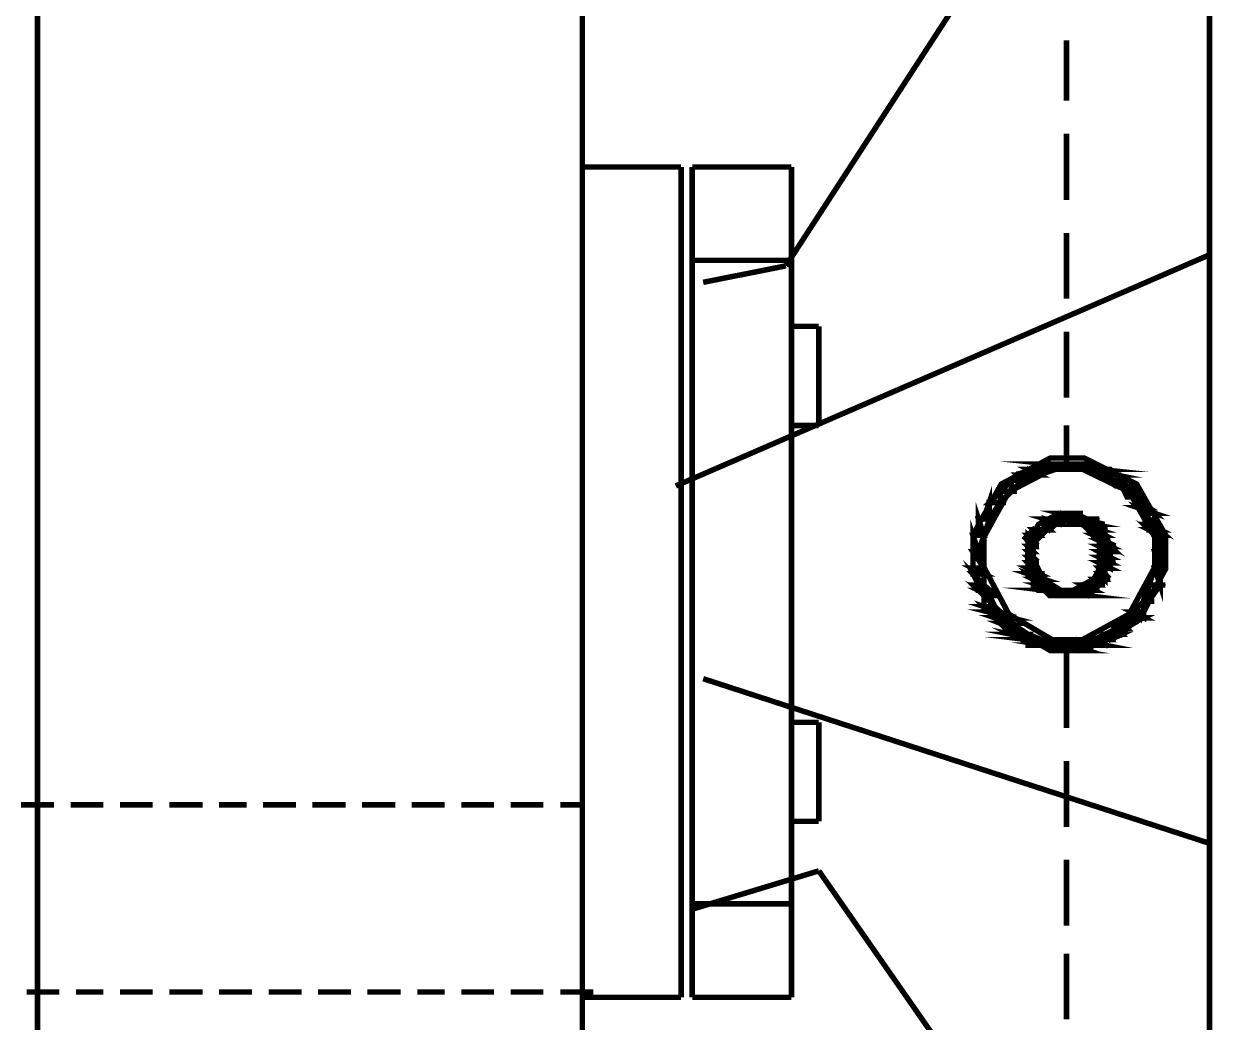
# Model space of a CAD drawing. Extents: x 0 to 210, y 0 to 297.
# Drawn here: x 71.48 to 80.64, y 240.53 to 248.22 of the extents above; entities that cross this region are included whole.
import ezdxf

# ---------------------------------------------------------------- set-up
doc = ezdxf.new("R2010")
doc.units = 0
doc.header["$MEASUREMENT"] = 0
doc.layers.add('C00-00-00-BLACK', color=7, linetype='Continuous')
doc.layers.add('CFF-00-00', color=1, linetype='Continuous')

msp = doc.modelspace()

# ---------------------------------------------------------------- linework, layer by layer
at = {"layer": 'C00-00-00-BLACK', "const_width": 0.0423}
for points in [[(71.5906, 264.626), (71.5906, 197.017)], [(75.7894, 260.387), (75.7894, 201.213)], [(80.6235, 234.614), (80.6235, 252.714)], [(79.5211, 247.629), (79.5211, 248.095)], [(79.5211, 246.864), (79.5211, 247.374)], [(75.7894, 247.118), (75.7894, 240.719)], [(76.5514, 247.118), (75.7894, 247.118)], [(76.5514, 240.719), (76.5514, 247.118)], [(76.6367, 247.118), (76.6367, 240.719)], [(77.4016, 247.118), (76.6367, 247.118)], [(77.4016, 240.719), (77.4016, 247.118)], [(79.5211, 246.102), (79.5211, 246.61)], [(76.6367, 246.399), (77.4016, 246.399)], [(77.3589, 246.356), (76.7211, 246.229)], [(77.4016, 245.89), (77.4016, 245.126)], [(77.6125, 245.89), (77.4016, 245.89)], [(77.6125, 245.126), (77.6125, 245.89)], [(79.5211, 245.34), (79.5211, 245.848)], [(77.4016, 245.126), (77.6125, 245.126)], [(79.5211, 244.829), (79.5211, 245.126)], [(79.5211, 242.795), (79.5211, 243.391)], [(77.4016, 242.838), (77.4016, 242.076)], [(77.6125, 242.838), (77.4016, 242.838)], [(77.6125, 242.076), (77.6125, 242.838)], [(79.5211, 242.033), (79.5211, 242.54)], [(71.4636, 242.203), (71.7187, 242.203)], [(71.8453, 242.203), (72.099, 242.203)], [(72.2256, 242.203), (72.4793, 242.203)], [(72.6073, 242.203), (72.8638, 242.203)], [(72.9904, 242.203), (73.2028, 242.203)], [(73.3294, 242.203), (73.5831, 242.203)], [(73.7097, 242.203), (73.9648, 242.203)], [(74.0914, 242.203), (74.3479, 242.203)], [(74.4746, 242.203), (74.7282, 242.203)], [(74.8563, 242.203), (75.1099, 242.203)], [(75.2369, 242.203), (75.4902, 242.203)], [(75.6211, 242.203), (75.7894, 242.203)], [(77.4016, 242.076), (77.6125, 242.076)], [(79.5211, 241.271), (79.5211, 241.779)], [(76.6367, 241.398), (77.6125, 241.694)], [(76.6367, 241.44), (77.4016, 241.44)], [(79.5211, 240.549), (79.5211, 241.056)], [(71.5063, 240.76), (71.7599, 240.76)], [(71.8866, 240.76), (72.099, 240.76)], [(72.2256, 240.76), (72.4793, 240.76)], [(72.6073, 240.76), (72.8638, 240.76)], [(72.9904, 240.76), (73.2441, 240.76)], [(73.3721, 240.76), (73.6258, 240.76)], [(73.7528, 240.76), (74.0061, 240.76)], [(74.1331, 240.76), (74.3906, 240.76)], [(74.5172, 240.76), (74.7282, 240.76)], [(74.8563, 240.76), (75.1099, 240.76)], [(75.2369, 240.76), (75.4902, 240.76)], [(75.6211, 240.76), (75.8747, 240.76)], [(75.7894, 240.719), (76.5514, 240.719)], [(76.6367, 240.719), (77.4016, 240.719)]]:
    msp.add_lwpolyline(points, dxfattribs=at)
for points in [[(80.2845, 244.153), (80.2845, 244.283), (80.0626, 244.674), (79.6576, 244.875), (79.5239, 244.875), (79.3972, 244.875), (79.018, 244.674), (78.8003, 244.283), (78.8003, 244.153), (78.8003, 244.019), (79.018, 243.614), (79.3972, 243.391), (79.5239, 243.391), (79.6576, 243.391), (80.0626, 243.614), (80.2845, 244.019), (80.2845, 244.153)], [(79.6893, 244.829), (79.393, 244.829), (79.7747, 244.788), (79.6893, 244.829)], [(79.393, 244.829), (79.7747, 244.788), (79.2635, 244.788), (79.393, 244.829)], [(79.4357, 244.829), (79.6893, 244.829), (79.393, 244.829), (79.4357, 244.829)], [(79.5211, 244.829), (79.6477, 244.829), (79.4357, 244.829), (79.5211, 244.829)], [(79.6477, 244.829), (79.4357, 244.829), (79.6893, 244.829), (79.6477, 244.829)], [(79.6893, 244.788), (79.9013, 244.745), (79.7747, 244.745), (79.6893, 244.788)], [(80.2005, 244.153), (80.2005, 244.268), (80.0047, 244.615), (79.6438, 244.789), (79.5239, 244.789), (79.412, 244.789), (79.0773, 244.615), (78.8857, 244.268), (78.8857, 244.153), (78.8857, 244.033), (79.0773, 243.672), (79.412, 243.475), (79.5239, 243.475), (79.6438, 243.475), (80.0047, 243.672), (80.2005, 244.033), (80.2005, 244.153)], [(79.0967, 244.703), (79.0967, 244.618), (79.0127, 244.618), (79.0967, 244.703)], [(79.1393, 244.745), (79.182, 244.703), (79.0967, 244.703), (79.1393, 244.745)], [(79.266, 244.745), (79.1393, 244.745), (79.182, 244.703), (79.266, 244.745)], [(79.2247, 244.788), (79.309, 244.745), (79.182, 244.745), (79.2247, 244.788)], [(79.4357, 244.788), (79.2247, 244.788), (79.309, 244.745), (79.4357, 244.788)], [(79.2219, 244.745), (79.266, 244.745), (79.1792, 244.745), (79.2219, 244.745)], [(79.2635, 244.788), (79.8174, 244.788), (79.2219, 244.788), (79.2635, 244.788)], [(79.8174, 244.788), (79.2219, 244.788), (79.8174, 244.788)], [(79.2219, 244.788), (79.8174, 244.788), (79.8587, 244.788), (79.2219, 244.788)], [(79.4357, 244.788), (79.4784, 244.788), (79.2219, 244.788), (79.4357, 244.788)], [(79.4357, 244.788), (79.2219, 244.788), (79.5623, 244.788), (79.4357, 244.788)], [(79.309, 244.745), (79.2219, 244.745), (79.266, 244.745), (79.309, 244.745)], [(79.7747, 244.788), (79.2635, 244.788), (79.8174, 244.788), (79.7747, 244.788)], [(79.8587, 244.788), (79.6893, 244.788), (79.9013, 244.745), (79.8587, 244.788)], [(79.8174, 244.788), (79.5623, 244.788), (79.8587, 244.788), (79.8174, 244.788)], [(79.5623, 244.788), (79.8587, 244.788), (79.6893, 244.788), (79.5623, 244.788)], [(79.7747, 244.745), (79.9881, 244.66), (79.9013, 244.66), (79.7747, 244.745)], [(79.9013, 244.745), (79.7747, 244.745), (79.9881, 244.66), (79.9013, 244.745)], [(79.9013, 244.745), (79.7747, 244.745), (79.9013, 244.745)], [(79.7747, 244.745), (79.9013, 244.745), (79.944, 244.745), (79.7747, 244.745)], [(78.9259, 244.533), (78.9259, 244.406), (78.8829, 244.406), (78.9259, 244.533)], [(79.0127, 244.618), (79.0127, 244.533), (78.9284, 244.533), (79.0127, 244.618)], [(79.182, 244.703), (79.0967, 244.703), (79.0967, 244.618), (79.182, 244.703)], [(80.0308, 244.66), (79.9469, 244.66), (80.0735, 244.576), (80.0308, 244.66)], [(79.9881, 244.66), (79.9042, 244.66), (80.0308, 244.66), (79.9881, 244.66)], [(79.9042, 244.66), (80.0308, 244.66), (79.9469, 244.66), (79.9042, 244.66)], [(79.9469, 244.66), (80.0735, 244.576), (79.9881, 244.576), (79.9469, 244.66)], [(79.0967, 244.618), (79.0127, 244.618), (79.0967, 244.618)], [(79.0127, 244.618), (79.0967, 244.618), (79.1393, 244.618), (79.0127, 244.618)], [(79.0967, 244.618), (79.0127, 244.618), (79.0127, 244.533), (79.0967, 244.618)], [(80.1165, 244.576), (80.0308, 244.576), (80.1578, 244.492), (80.1165, 244.576)], [(80.0735, 244.576), (79.9881, 244.576), (80.1165, 244.576), (80.0735, 244.576)], [(79.9881, 244.576), (80.1165, 244.576), (80.0308, 244.576), (79.9881, 244.576)], [(80.0308, 244.576), (80.1578, 244.492), (80.0735, 244.492), (80.0308, 244.576)], [(78.843, 244.406), (78.8857, 244.279), (78.843, 244.279), (78.843, 244.406)], [(79.0127, 244.533), (78.9259, 244.533), (78.9259, 244.406), (79.0127, 244.533)], [(79.0127, 244.533), (78.9284, 244.533), (79.0127, 244.533)], [(78.9284, 244.533), (79.0127, 244.533), (79.0554, 244.533), (78.9284, 244.533)], [(80.1578, 244.492), (80.0735, 244.492), (80.2005, 244.449), (80.1578, 244.492)], [(80.0735, 244.492), (80.2005, 244.449), (80.1165, 244.449), (80.0735, 244.492)], [(80.1165, 244.449), (80.2005, 244.364), (80.1578, 244.364), (80.1165, 244.449)], [(78.8003, 244.279), (78.843, 244.153), (78.8003, 244.153), (78.8003, 244.279)], [(78.9284, 244.406), (78.843, 244.406), (78.8857, 244.279), (78.9284, 244.406)], [(78.9259, 244.406), (78.8829, 244.406), (78.9259, 244.406)], [(78.8829, 244.406), (78.9259, 244.406), (78.9672, 244.406), (78.8829, 244.406)], [(79.8587, 244.153), (79.8587, 244.206), (79.7676, 244.365), (79.5817, 244.449), (79.5211, 244.449), (79.4674, 244.449), (79.3062, 244.365), (79.2219, 244.206), (79.2219, 244.153), (79.2219, 244.095), (79.3062, 243.92), (79.4674, 243.814), (79.5211, 243.814), (79.5817, 243.814), (79.7676, 243.92), (79.8587, 244.095), (79.8587, 244.153)], [(79.5211, 244.406), (79.3517, 244.406), (79.4784, 244.364), (79.5211, 244.406)], [(79.8174, 244.153), (79.8174, 244.216), (79.5941, 244.406), (79.5211, 244.406), (79.4561, 244.406), (79.2635, 244.216), (79.2635, 244.153), (79.2635, 244.1), (79.3433, 243.942), (79.4755, 243.856), (79.5211, 243.856), (79.5736, 243.856), (79.732, 243.942), (79.8174, 244.1), (79.8174, 244.153)], [(79.4357, 244.364), (79.3489, 244.364), (79.3916, 244.322), (79.4357, 244.364)], [(79.732, 244.406), (79.5211, 244.406), (79.732, 244.364), (79.732, 244.406)], [(79.605, 244.449), (79.4784, 244.449), (79.6477, 244.406), (79.605, 244.449)], [(79.3489, 244.364), (79.3916, 244.322), (79.3489, 244.322), (79.3489, 244.364)], [(79.3916, 244.364), (79.4357, 244.364), (79.3489, 244.364), (79.3916, 244.364)], [(79.4357, 244.364), (79.3489, 244.364), (79.4357, 244.364)], [(79.3489, 244.364), (79.4357, 244.364), (79.4784, 244.364), (79.3489, 244.364)], [(79.3517, 244.406), (79.4784, 244.364), (79.3517, 244.364), (79.3517, 244.406)], [(79.393, 244.406), (79.6893, 244.406), (79.3517, 244.406), (79.393, 244.406)], [(79.732, 244.406), (79.3517, 244.406), (79.732, 244.406)], [(79.3517, 244.406), (79.732, 244.406), (79.7747, 244.406), (79.3517, 244.406)], [(79.732, 244.406), (79.7747, 244.406), (79.3517, 244.406), (79.732, 244.406)], [(79.732, 244.406), (79.3517, 244.406), (79.6893, 244.406), (79.732, 244.406)], [(79.4784, 244.364), (79.3916, 244.364), (79.4357, 244.364), (79.4784, 244.364)], [(79.6477, 244.406), (79.4357, 244.406), (79.393, 244.406), (79.6477, 244.406)], [(79.6477, 244.406), (79.393, 244.406), (79.6893, 244.406), (79.6477, 244.406)], [(79.4784, 244.449), (79.6477, 244.406), (79.4357, 244.406), (79.4784, 244.449)], [(79.4357, 244.406), (79.6477, 244.406), (79.6893, 244.406), (79.4357, 244.406)], [(79.5211, 244.449), (79.5623, 244.449), (79.4784, 244.449), (79.5211, 244.449)], [(79.605, 244.449), (79.6477, 244.449), (79.4784, 244.449), (79.605, 244.449)], [(79.605, 244.449), (79.4784, 244.449), (79.5623, 244.449), (79.605, 244.449)], [(79.5211, 244.406), (79.732, 244.364), (79.5623, 244.364), (79.5211, 244.406)], [(79.7747, 244.364), (79.6477, 244.364), (79.7747, 244.322), (79.7747, 244.364)], [(79.732, 244.364), (79.5623, 244.364), (79.732, 244.364)], [(79.5623, 244.364), (79.732, 244.364), (79.605, 244.364), (79.5623, 244.364)], [(79.6477, 244.364), (79.7747, 244.322), (79.6893, 244.322), (79.6477, 244.364)], [(79.732, 244.364), (79.605, 244.364), (79.7747, 244.364), (79.732, 244.364)], [(79.605, 244.364), (79.7747, 244.364), (79.6477, 244.364), (79.605, 244.364)], [(79.7747, 244.364), (79.6477, 244.364), (79.7747, 244.364)], [(79.6477, 244.364), (79.7747, 244.364), (79.8174, 244.364), (79.6477, 244.364)], [(80.1578, 244.322), (80.2432, 244.279), (80.2005, 244.279), (80.1578, 244.322)], [(80.2005, 244.449), (80.1165, 244.449), (80.2005, 244.364), (80.2005, 244.449)], [(80.2005, 244.364), (80.1578, 244.364), (80.2432, 244.322), (80.2005, 244.364)], [(80.1578, 244.364), (80.2432, 244.322), (80.1578, 244.322), (80.1578, 244.364)], [(80.2005, 244.279), (80.2432, 244.15), (80.2005, 244.15), (80.2005, 244.279)], [(78.8857, 244.279), (78.8003, 244.279), (78.843, 244.153), (78.8857, 244.279)], [(78.843, 244.279), (78.8857, 244.279), (78.8003, 244.279), (78.843, 244.279)], [(78.8857, 244.279), (78.843, 244.279), (78.8857, 244.279)], [(79.309, 244.279), (79.2247, 244.279), (79.266, 244.237), (79.309, 244.279)], [(79.266, 244.322), (79.309, 244.279), (79.2247, 244.279), (79.266, 244.322)], [(79.2247, 244.279), (79.266, 244.237), (79.2247, 244.237), (79.2247, 244.279)], [(79.2247, 244.279), (79.309, 244.279), (79.3517, 244.279), (79.2247, 244.279)], [(79.309, 244.279), (79.3517, 244.279), (79.2247, 244.279), (79.309, 244.279)], [(79.3517, 244.322), (79.266, 244.322), (79.309, 244.279), (79.3517, 244.322)], [(79.309, 244.322), (79.3517, 244.322), (79.266, 244.322), (79.309, 244.322)], [(79.266, 244.322), (79.3517, 244.322), (79.393, 244.322), (79.266, 244.322)], [(79.3517, 244.322), (79.393, 244.322), (79.266, 244.322), (79.3517, 244.322)], [(79.393, 244.322), (79.309, 244.322), (79.3517, 244.322), (79.393, 244.322)], [(79.732, 244.279), (79.8174, 244.237), (79.7747, 244.237), (79.732, 244.279)], [(79.8174, 244.279), (79.732, 244.279), (79.8174, 244.237), (79.8174, 244.279)], [(79.8174, 244.322), (79.732, 244.322), (79.8174, 244.279), (79.8174, 244.322)], [(79.7747, 244.322), (79.6893, 244.322), (79.8174, 244.322), (79.7747, 244.322)], [(79.6893, 244.322), (79.8174, 244.322), (79.732, 244.322), (79.6893, 244.322)], [(79.732, 244.322), (79.8174, 244.279), (79.732, 244.279), (79.732, 244.322)], [(80.2432, 244.322), (80.1578, 244.322), (80.2432, 244.279), (80.2432, 244.322)], [(80.2432, 244.279), (80.2005, 244.279), (80.2432, 244.15), (80.2432, 244.279)], [(78.8003, 244.153), (78.8857, 244.026), (78.8003, 244.026), (78.8003, 244.153)], [(79.266, 244.194), (79.2247, 244.194), (79.266, 244.153), (79.266, 244.194)], [(79.266, 244.237), (79.2247, 244.237), (79.266, 244.194), (79.266, 244.237)], [(79.2247, 244.237), (79.266, 244.194), (79.2247, 244.194), (79.2247, 244.237)], [(79.2247, 244.194), (79.266, 244.153), (79.2247, 244.153), (79.2247, 244.194)], [(79.2247, 244.194), (79.266, 244.194), (79.309, 244.194), (79.2247, 244.194)], [(79.266, 244.194), (79.309, 244.194), (79.2247, 244.194), (79.266, 244.194)], [(79.2247, 244.153), (79.266, 244.11), (79.2247, 244.11), (79.2247, 244.153)], [(79.8587, 244.194), (79.7747, 244.194), (79.8587, 244.153), (79.8587, 244.194)], [(79.8174, 244.237), (79.7747, 244.237), (79.8615, 244.194), (79.8174, 244.237)], [(79.7747, 244.237), (79.8615, 244.194), (79.7747, 244.194), (79.7747, 244.237)], [(79.8174, 244.237), (79.7747, 244.237), (79.8174, 244.237)], [(79.7747, 244.237), (79.8174, 244.237), (79.8587, 244.237), (79.7747, 244.237)], [(79.7747, 244.194), (79.8587, 244.153), (79.7747, 244.153), (79.7747, 244.194)], [(79.8615, 244.194), (79.7747, 244.194), (79.8615, 244.194)], [(79.7747, 244.194), (79.8615, 244.194), (79.9042, 244.194), (79.7747, 244.194)], [(80.2005, 244.153), (80.2432, 244.023), (80.2005, 244.023), (80.2005, 244.153)], [(78.843, 244.153), (78.8003, 244.153), (78.8857, 244.026), (78.843, 244.153)], [(78.8003, 244.153), (78.843, 244.153), (78.8857, 244.153), (78.8003, 244.153)], [(78.843, 244.153), (78.8857, 244.153), (78.8003, 244.153), (78.843, 244.153)], [(79.266, 244.153), (79.2247, 244.153), (79.266, 244.11), (79.266, 244.153)], [(79.266, 244.11), (79.2247, 244.11), (79.266, 244.067), (79.266, 244.11)], [(79.2247, 244.11), (79.266, 244.067), (79.2247, 244.067), (79.2247, 244.11)], [(79.2247, 244.067), (79.266, 244.026), (79.2247, 244.026), (79.2247, 244.067)], [(79.8587, 244.153), (79.7747, 244.153), (79.8587, 244.11), (79.8587, 244.153)], [(79.8587, 244.11), (79.7747, 244.11), (79.8587, 244.067), (79.8587, 244.11)], [(79.7747, 244.153), (79.8587, 244.11), (79.7747, 244.11), (79.7747, 244.153)], [(79.7747, 244.11), (79.8587, 244.067), (79.7747, 244.067), (79.7747, 244.11)], [(80.2432, 244.153), (80.2005, 244.153), (80.2432, 244.023), (80.2432, 244.153)], [(80.2005, 244.153), (80.2432, 244.153), (80.2845, 244.153), (80.2005, 244.153)], [(80.2432, 244.153), (80.2845, 244.153), (80.2005, 244.153), (80.2432, 244.153)], [(78.8857, 244.026), (78.8003, 244.026), (78.8857, 243.983), (78.8857, 244.026)], [(78.8003, 243.983), (78.8857, 243.897), (78.843, 243.897), (78.8003, 243.983)], [(78.8003, 244.026), (78.8857, 243.983), (78.8003, 243.983), (78.8003, 244.026)], [(79.266, 244.026), (79.2247, 244.026), (79.3115, 243.983), (79.266, 244.026)], [(79.2247, 243.983), (79.3517, 243.94), (79.266, 243.94), (79.2247, 243.983)], [(79.266, 244.067), (79.2247, 244.067), (79.266, 244.026), (79.266, 244.067)], [(79.266, 244.067), (79.2247, 244.067), (79.266, 244.067)], [(79.2247, 244.067), (79.266, 244.067), (79.309, 244.067), (79.2247, 244.067)], [(79.2247, 244.026), (79.3115, 243.983), (79.2247, 243.983), (79.2247, 244.026)], [(79.266, 244.026), (79.2247, 244.026), (79.266, 244.026)], [(79.2247, 244.026), (79.266, 244.026), (79.309, 244.026), (79.2247, 244.026)], [(79.8587, 244.067), (79.7747, 244.067), (79.8587, 244.026), (79.8587, 244.067)], [(79.8174, 244.026), (79.7747, 244.026), (79.8174, 243.983), (79.8174, 244.026)], [(79.7747, 244.067), (79.8587, 244.026), (79.7747, 244.026), (79.7747, 244.067)], [(79.7747, 244.067), (79.8587, 244.067), (79.9013, 244.067), (79.7747, 244.067)], [(79.8587, 244.067), (79.9013, 244.067), (79.7747, 244.067), (79.8587, 244.067)], [(79.7747, 244.026), (79.8174, 243.983), (79.7747, 243.983), (79.7747, 244.026)], [(79.8174, 244.026), (79.8587, 244.026), (79.7747, 244.026), (79.8174, 244.026)], [(79.8174, 244.026), (79.7747, 244.026), (79.8587, 244.026), (79.8174, 244.026)], [(80.155, 243.897), (80.155, 243.771), (80.1137, 243.771), (80.155, 243.897)], [(80.2005, 244.026), (80.2432, 243.897), (80.1578, 243.897), (80.2005, 244.026)], [(80.2432, 244.026), (80.2005, 244.026), (80.2432, 243.897), (80.2432, 244.026)], [(80.2005, 244.026), (80.2432, 244.026), (80.2845, 244.026), (80.2005, 244.026)], [(80.2432, 244.026), (80.2845, 244.026), (80.2005, 244.026), (80.2432, 244.026)], [(78.843, 243.856), (78.9284, 243.814), (78.8857, 243.814), (78.843, 243.856)], [(78.8857, 243.983), (78.8003, 243.983), (78.8857, 243.897), (78.8857, 243.983)], [(78.8857, 243.897), (78.843, 243.897), (78.9284, 243.856), (78.8857, 243.897)], [(78.843, 243.897), (78.9284, 243.856), (78.843, 243.856), (78.843, 243.897)], [(79.309, 243.983), (79.2247, 243.983), (79.3517, 243.94), (79.309, 243.983)], [(79.3517, 243.94), (79.266, 243.94), (79.3517, 243.897), (79.3517, 243.94)], [(79.3115, 243.983), (79.2247, 243.983), (79.3115, 243.983)], [(79.2247, 243.983), (79.3115, 243.983), (79.3542, 243.983), (79.2247, 243.983)], [(79.266, 243.94), (79.3517, 243.897), (79.266, 243.897), (79.266, 243.94)], [(79.309, 243.897), (79.4357, 243.856), (79.309, 243.856), (79.309, 243.897)], [(79.732, 243.94), (79.7747, 243.897), (79.6893, 243.897), (79.732, 243.94)], [(79.7747, 243.983), (79.8174, 243.94), (79.732, 243.94), (79.7747, 243.983)], [(79.8174, 243.94), (79.732, 243.94), (79.7747, 243.897), (79.8174, 243.94)], [(79.8174, 243.94), (79.732, 243.94), (79.8174, 243.94)], [(79.732, 243.94), (79.8174, 243.94), (79.8587, 243.94), (79.732, 243.94)], [(79.8174, 243.983), (79.7747, 243.983), (79.8174, 243.94), (79.8174, 243.983)], [(78.9284, 243.856), (78.843, 243.856), (78.9284, 243.814), (78.9284, 243.856)], [(78.9284, 243.814), (78.8857, 243.814), (78.97, 243.73), (78.9284, 243.814)], [(78.8857, 243.814), (78.97, 243.73), (78.8857, 243.73), (78.8857, 243.814)], [(79.732, 243.856), (79.3517, 243.856), (79.6893, 243.814), (79.732, 243.856)], [(79.393, 243.897), (79.309, 243.897), (79.4357, 243.856), (79.393, 243.897)], [(79.3517, 243.897), (79.266, 243.897), (79.3517, 243.897)], [(79.266, 243.897), (79.3517, 243.897), (79.393, 243.897), (79.266, 243.897)], [(79.3517, 243.897), (79.266, 243.897), (79.393, 243.897), (79.3517, 243.897)], [(79.266, 243.897), (79.393, 243.897), (79.309, 243.897), (79.266, 243.897)], [(79.4357, 243.856), (79.3062, 243.856), (79.4784, 243.856), (79.4357, 243.856)], [(79.3062, 243.856), (79.4784, 243.856), (79.3517, 243.856), (79.3062, 243.856)], [(79.3517, 243.856), (79.6893, 243.814), (79.393, 243.814), (79.3517, 243.856)], [(79.5211, 243.856), (79.5623, 243.856), (79.3517, 243.856), (79.5211, 243.856)], [(79.5211, 243.856), (79.3517, 243.856), (79.4784, 243.856), (79.5211, 243.856)], [(79.3517, 243.856), (79.4812, 243.856), (79.5239, 243.856), (79.3517, 243.856)], [(79.4812, 243.856), (79.5239, 243.856), (79.3517, 243.856), (79.4812, 243.856)], [(79.6893, 243.814), (79.393, 243.814), (79.6893, 243.814)], [(79.393, 243.814), (79.6893, 243.814), (79.732, 243.814), (79.393, 243.814)], [(79.6893, 243.814), (79.393, 243.814), (79.605, 243.814), (79.6893, 243.814)], [(79.393, 243.814), (79.605, 243.814), (79.4357, 243.814), (79.393, 243.814)], [(79.605, 243.814), (79.4357, 243.814), (79.605, 243.814)], [(79.4357, 243.814), (79.605, 243.814), (79.6477, 243.814), (79.4357, 243.814)], [(79.5623, 243.814), (79.4784, 243.814), (79.4357, 243.814), (79.5623, 243.814)], [(79.4357, 243.814), (79.605, 243.814), (79.5623, 243.814), (79.4357, 243.814)], [(79.5623, 243.814), (79.605, 243.814), (79.4784, 243.814), (79.5623, 243.814)], [(79.5623, 243.856), (79.732, 243.856), (79.5211, 243.856), (79.5623, 243.856)], [(79.605, 243.856), (79.732, 243.856), (79.5623, 243.856), (79.605, 243.856)], [(79.732, 243.856), (79.5623, 243.856), (79.732, 243.856)], [(79.5623, 243.856), (79.732, 243.856), (79.7747, 243.856), (79.5623, 243.856)], [(79.732, 243.856), (79.5623, 243.856), (79.732, 243.856)], [(79.6477, 243.897), (79.732, 243.856), (79.605, 243.856), (79.6477, 243.897)], [(79.7747, 243.897), (79.6477, 243.897), (79.732, 243.856), (79.7747, 243.897)], [(79.732, 243.856), (79.605, 243.856), (79.732, 243.856)], [(79.6893, 243.897), (79.7747, 243.897), (79.6477, 243.897), (79.6893, 243.897)], [(79.6893, 243.897), (79.7747, 243.897), (79.8174, 243.897), (79.6893, 243.897)], [(79.7747, 243.897), (79.8174, 243.897), (79.6893, 243.897), (79.7747, 243.897)], [(79.7747, 243.897), (79.6893, 243.897), (79.7747, 243.897)], [(80.2432, 243.897), (80.155, 243.897), (80.155, 243.771), (80.2432, 243.897)], [(80.1578, 243.897), (80.2432, 243.897), (80.2845, 243.897), (80.1578, 243.897)], [(80.2432, 243.897), (80.2845, 243.897), (80.1578, 243.897), (80.2432, 243.897)], [(78.97, 243.73), (78.8857, 243.73), (79.0127, 243.687), (78.97, 243.73)], [(78.8857, 243.73), (79.0127, 243.687), (78.9284, 243.687), (78.8857, 243.73)], [(80.1165, 243.771), (80.1165, 243.687), (80.0308, 243.687), (80.1165, 243.771)], [(80.155, 243.771), (80.1137, 243.771), (80.155, 243.771)], [(80.1137, 243.771), (80.155, 243.771), (80.1977, 243.771), (80.1137, 243.771)], [(80.1578, 243.771), (80.1165, 243.771), (80.1165, 243.687), (80.1578, 243.771)], [(79.0127, 243.687), (78.9284, 243.687), (79.0967, 243.644), (79.0127, 243.687)], [(79.0967, 243.644), (78.97, 243.644), (79.0967, 243.601), (79.0967, 243.644)], [(78.9284, 243.687), (79.0967, 243.644), (78.97, 243.644), (78.9284, 243.687)], [(78.97, 243.644), (79.0967, 243.601), (79.0127, 243.601), (78.97, 243.644)], [(79.0127, 243.601), (79.2247, 243.517), (79.0967, 243.517), (79.0127, 243.601)], [(80.0308, 243.644), (80.0308, 243.601), (79.9469, 243.601), (80.0308, 243.644)], [(80.1165, 243.687), (80.0308, 243.687), (80.1165, 243.644), (80.1165, 243.687)], [(80.0308, 243.687), (80.1165, 243.644), (80.0308, 243.644), (80.0308, 243.687)], [(80.1165, 243.644), (80.0308, 243.644), (80.0308, 243.601), (80.1165, 243.644)], [(79.0967, 243.601), (79.0127, 243.601), (79.2247, 243.517), (79.0967, 243.601)], [(79.0967, 243.517), (79.309, 243.475), (79.182, 243.475), (79.0967, 243.517)], [(79.9042, 243.56), (79.9469, 243.517), (79.8202, 243.517), (79.9042, 243.56)], [(79.9469, 243.601), (79.9881, 243.56), (79.9042, 243.56), (79.9469, 243.601)], [(79.9881, 243.56), (79.9042, 243.56), (79.9469, 243.517), (79.9881, 243.56)], [(80.0308, 243.601), (79.9469, 243.601), (79.9881, 243.56), (80.0308, 243.601)], [(79.2247, 243.517), (79.0967, 243.517), (79.309, 243.475), (79.2247, 243.517)], [(79.4357, 243.475), (79.2247, 243.475), (79.5623, 243.433), (79.4357, 243.475)], [(79.2247, 243.517), (79.0967, 243.517), (79.2247, 243.517)], [(79.0967, 243.517), (79.2247, 243.517), (79.266, 243.517), (79.0967, 243.517)], [(79.605, 243.391), (79.4784, 243.391), (79.3517, 243.433), (79.605, 243.391)], [(79.309, 243.475), (79.182, 243.475), (79.3958, 243.475), (79.309, 243.475)], [(79.182, 243.475), (79.3958, 243.475), (79.2247, 243.475), (79.182, 243.475)], [(79.4357, 243.475), (79.4784, 243.475), (79.2219, 243.475), (79.4357, 243.475)], [(79.4357, 243.475), (79.2219, 243.475), (79.393, 243.475), (79.4357, 243.475)], [(79.2247, 243.475), (79.5623, 243.433), (79.2247, 243.433), (79.2247, 243.475)], [(79.8174, 243.475), (79.605, 243.475), (79.8174, 243.433), (79.8174, 243.475)], [(79.605, 243.475), (79.8174, 243.433), (79.5623, 243.433), (79.605, 243.475)], [(79.6893, 243.475), (79.8174, 243.475), (79.605, 243.475), (79.6893, 243.475)], [(79.8174, 243.517), (79.8587, 243.475), (79.732, 243.475), (79.8174, 243.517)], [(79.8587, 243.475), (79.732, 243.475), (79.6893, 243.475), (79.8587, 243.475)], [(79.8587, 243.475), (79.6893, 243.475), (79.8174, 243.475), (79.8587, 243.475)], [(79.732, 243.475), (79.8587, 243.475), (79.9013, 243.475), (79.732, 243.475)], [(79.9469, 243.517), (79.8174, 243.517), (79.8587, 243.475), (79.9469, 243.517)], [(79.3517, 243.433), (79.6893, 243.433), (79.605, 243.391), (79.3517, 243.433)], [(79.8174, 243.433), (79.2219, 243.433), (79.732, 243.433), (79.8174, 243.433)], [(79.2219, 243.433), (79.732, 243.433), (79.3062, 243.433), (79.2219, 243.433)], [(79.732, 243.433), (79.309, 243.433), (79.6893, 243.433), (79.732, 243.433)], [(79.309, 243.433), (79.6893, 243.433), (79.3517, 243.433), (79.309, 243.433)], [(79.605, 243.391), (79.6477, 243.391), (79.4784, 243.391), (79.605, 243.391)]]:
    msp.add_lwpolyline(points, close=True, dxfattribs=at)
at = {"layer": 'C00-00-00-BLACK'}
for points in [[(79.2247, 244.788), (79.309, 244.745), (79.182, 244.745), (79.2247, 244.788)], [(79.2635, 244.788), (79.8174, 244.788), (79.2219, 244.788), (79.2635, 244.788)], [(79.8174, 244.788), (79.2219, 244.788), (79.8174, 244.788)], [(79.2219, 244.788), (79.8174, 244.788), (79.8587, 244.788), (79.2219, 244.788)], [(79.4357, 244.788), (79.4784, 244.788), (79.2219, 244.788), (79.4357, 244.788)], [(79.4357, 244.788), (79.2219, 244.788), (79.5623, 244.788), (79.4357, 244.788)], [(79.4357, 244.788), (79.2247, 244.788), (79.309, 244.745), (79.4357, 244.788)], [(79.393, 244.829), (79.7747, 244.788), (79.2635, 244.788), (79.393, 244.829)], [(79.7747, 244.788), (79.2635, 244.788), (79.8174, 244.788), (79.7747, 244.788)], [(79.4357, 244.829), (79.6893, 244.829), (79.393, 244.829), (79.4357, 244.829)], [(79.6893, 244.829), (79.393, 244.829), (79.7747, 244.788), (79.6893, 244.829)], [(79.5211, 244.829), (79.6477, 244.829), (79.4357, 244.829), (79.5211, 244.829)], [(79.6477, 244.829), (79.4357, 244.829), (79.6893, 244.829), (79.6477, 244.829)], [(79.8174, 244.788), (79.5623, 244.788), (79.8587, 244.788), (79.8174, 244.788)], [(79.5623, 244.788), (79.8587, 244.788), (79.6893, 244.788), (79.5623, 244.788)], [(79.8587, 244.788), (79.6893, 244.788), (79.9013, 244.745), (79.8587, 244.788)], [(79.6893, 244.788), (79.9013, 244.745), (79.7747, 244.745), (79.6893, 244.788)], [(79.0967, 244.703), (79.0967, 244.618), (79.0127, 244.618), (79.0967, 244.703)], [(79.1393, 244.745), (79.182, 244.703), (79.0967, 244.703), (79.1393, 244.745)], [(79.182, 244.703), (79.0967, 244.703), (79.0967, 244.618), (79.182, 244.703)], [(79.266, 244.745), (79.1393, 244.745), (79.182, 244.703), (79.266, 244.745)], [(79.2219, 244.745), (79.266, 244.745), (79.1792, 244.745), (79.2219, 244.745)], [(79.309, 244.745), (79.2219, 244.745), (79.266, 244.745), (79.309, 244.745)], [(79.9013, 244.745), (79.7747, 244.745), (79.9013, 244.745)], [(79.7747, 244.745), (79.9013, 244.745), (79.944, 244.745), (79.7747, 244.745)], [(79.9013, 244.745), (79.7747, 244.745), (79.9881, 244.66), (79.9013, 244.745)], [(79.7747, 244.745), (79.9881, 244.66), (79.9013, 244.66), (79.7747, 244.745)], [(79.9881, 244.66), (79.9042, 244.66), (80.0308, 244.66), (79.9881, 244.66)], [(79.9042, 244.66), (80.0308, 244.66), (79.9469, 244.66), (79.9042, 244.66)], [(80.0308, 244.66), (79.9469, 244.66), (80.0735, 244.576), (80.0308, 244.66)], [(79.9469, 244.66), (80.0735, 244.576), (79.9881, 244.576), (79.9469, 244.66)], [(79.0127, 244.618), (79.0127, 244.533), (78.9284, 244.533), (79.0127, 244.618)], [(79.0967, 244.618), (79.0127, 244.618), (79.0967, 244.618)], [(79.0127, 244.618), (79.0967, 244.618), (79.1393, 244.618), (79.0127, 244.618)], [(79.0967, 244.618), (79.0127, 244.618), (79.0127, 244.533), (79.0967, 244.618)], [(80.0735, 244.576), (79.9881, 244.576), (80.1165, 244.576), (80.0735, 244.576)], [(79.9881, 244.576), (80.1165, 244.576), (80.0308, 244.576), (79.9881, 244.576)], [(80.1165, 244.576), (80.0308, 244.576), (80.1578, 244.492), (80.1165, 244.576)], [(80.0308, 244.576), (80.1578, 244.492), (80.0735, 244.492), (80.0308, 244.576)], [(78.9259, 244.533), (78.9259, 244.406), (78.8829, 244.406), (78.9259, 244.533)], [(79.0127, 244.533), (78.9259, 244.533), (78.9259, 244.406), (79.0127, 244.533)], [(79.0127, 244.533), (78.9284, 244.533), (79.0127, 244.533)], [(78.9284, 244.533), (79.0127, 244.533), (79.0554, 244.533), (78.9284, 244.533)], [(80.1578, 244.492), (80.0735, 244.492), (80.2005, 244.449), (80.1578, 244.492)], [(80.0735, 244.492), (80.2005, 244.449), (80.1165, 244.449), (80.0735, 244.492)], [(78.9284, 244.406), (78.843, 244.406), (78.8857, 244.279), (78.9284, 244.406)], [(78.843, 244.406), (78.8857, 244.279), (78.843, 244.279), (78.843, 244.406)], [(78.9259, 244.406), (78.8829, 244.406), (78.9259, 244.406)], [(78.8829, 244.406), (78.9259, 244.406), (78.9672, 244.406), (78.8829, 244.406)], [(79.393, 244.406), (79.6893, 244.406), (79.3517, 244.406), (79.393, 244.406)], [(79.732, 244.406), (79.3517, 244.406), (79.732, 244.406)], [(79.3517, 244.406), (79.732, 244.406), (79.7747, 244.406), (79.3517, 244.406)], [(79.732, 244.406), (79.7747, 244.406), (79.3517, 244.406), (79.732, 244.406)], [(79.732, 244.406), (79.3517, 244.406), (79.6893, 244.406), (79.732, 244.406)], [(79.5211, 244.406), (79.3517, 244.406), (79.4784, 244.364), (79.5211, 244.406)], [(79.3517, 244.406), (79.4784, 244.364), (79.3517, 244.364), (79.3517, 244.406)], [(79.6477, 244.406), (79.4357, 244.406), (79.393, 244.406), (79.6477, 244.406)], [(79.6477, 244.406), (79.393, 244.406), (79.6893, 244.406), (79.6477, 244.406)], [(79.4784, 244.449), (79.6477, 244.406), (79.4357, 244.406), (79.4784, 244.449)], [(79.4357, 244.406), (79.6477, 244.406), (79.6893, 244.406), (79.4357, 244.406)], [(79.5211, 244.449), (79.5623, 244.449), (79.4784, 244.449), (79.5211, 244.449)], [(79.605, 244.449), (79.6477, 244.449), (79.4784, 244.449), (79.605, 244.449)], [(79.605, 244.449), (79.4784, 244.449), (79.5623, 244.449), (79.605, 244.449)], [(79.605, 244.449), (79.4784, 244.449), (79.6477, 244.406), (79.605, 244.449)], [(79.732, 244.406), (79.5211, 244.406), (79.732, 244.364), (79.732, 244.406)], [(79.5211, 244.406), (79.732, 244.364), (79.5623, 244.364), (79.5211, 244.406)], [(80.2005, 244.449), (80.1165, 244.449), (80.2005, 244.364), (80.2005, 244.449)], [(80.1165, 244.449), (80.2005, 244.364), (80.1578, 244.364), (80.1165, 244.449)], [(79.266, 244.322), (79.309, 244.279), (79.2247, 244.279), (79.266, 244.322)], [(79.309, 244.322), (79.3517, 244.322), (79.266, 244.322), (79.309, 244.322)], [(79.266, 244.322), (79.3517, 244.322), (79.393, 244.322), (79.266, 244.322)], [(79.3517, 244.322), (79.393, 244.322), (79.266, 244.322), (79.3517, 244.322)], [(79.3517, 244.322), (79.266, 244.322), (79.309, 244.279), (79.3517, 244.322)], [(79.393, 244.322), (79.309, 244.322), (79.3517, 244.322), (79.393, 244.322)], [(79.3916, 244.364), (79.4357, 244.364), (79.3489, 244.364), (79.3916, 244.364)], [(79.4357, 244.364), (79.3489, 244.364), (79.4357, 244.364)], [(79.3489, 244.364), (79.4357, 244.364), (79.4784, 244.364), (79.3489, 244.364)], [(79.4357, 244.364), (79.3489, 244.364), (79.3916, 244.322), (79.4357, 244.364)], [(79.3489, 244.364), (79.3916, 244.322), (79.3489, 244.322), (79.3489, 244.364)], [(79.4784, 244.364), (79.3916, 244.364), (79.4357, 244.364), (79.4784, 244.364)], [(79.732, 244.364), (79.5623, 244.364), (79.732, 244.364)], [(79.5623, 244.364), (79.732, 244.364), (79.605, 244.364), (79.5623, 244.364)], [(79.732, 244.364), (79.605, 244.364), (79.7747, 244.364), (79.732, 244.364)], [(79.605, 244.364), (79.7747, 244.364), (79.6477, 244.364), (79.605, 244.364)], [(79.7747, 244.364), (79.6477, 244.364), (79.7747, 244.364)], [(79.6477, 244.364), (79.7747, 244.364), (79.8174, 244.364), (79.6477, 244.364)], [(79.7747, 244.364), (79.6477, 244.364), (79.7747, 244.322), (79.7747, 244.364)], [(79.6477, 244.364), (79.7747, 244.322), (79.6893, 244.322), (79.6477, 244.364)], [(79.7747, 244.322), (79.6893, 244.322), (79.8174, 244.322), (79.7747, 244.322)], [(79.6893, 244.322), (79.8174, 244.322), (79.732, 244.322), (79.6893, 244.322)], [(79.8174, 244.322), (79.732, 244.322), (79.8174, 244.279), (79.8174, 244.322)], [(79.732, 244.322), (79.8174, 244.279), (79.732, 244.279), (79.732, 244.322)], [(80.2005, 244.364), (80.1578, 244.364), (80.2432, 244.322), (80.2005, 244.364)], [(80.1578, 244.364), (80.2432, 244.322), (80.1578, 244.322), (80.1578, 244.364)], [(80.2432, 244.322), (80.1578, 244.322), (80.2432, 244.279), (80.2432, 244.322)], [(80.1578, 244.322), (80.2432, 244.279), (80.2005, 244.279), (80.1578, 244.322)], [(78.843, 244.279), (78.8857, 244.279), (78.8003, 244.279), (78.843, 244.279)], [(78.8857, 244.279), (78.8003, 244.279), (78.843, 244.153), (78.8857, 244.279)], [(78.8003, 244.279), (78.843, 244.153), (78.8003, 244.153), (78.8003, 244.279)], [(78.8857, 244.279), (78.843, 244.279), (78.8857, 244.279)], [(79.2247, 244.279), (79.309, 244.279), (79.3517, 244.279), (79.2247, 244.279)], [(79.309, 244.279), (79.3517, 244.279), (79.2247, 244.279), (79.309, 244.279)], [(79.309, 244.279), (79.2247, 244.279), (79.266, 244.237), (79.309, 244.279)], [(79.2247, 244.279), (79.266, 244.237), (79.2247, 244.237), (79.2247, 244.279)], [(79.266, 244.237), (79.2247, 244.237), (79.266, 244.194), (79.266, 244.237)], [(79.2247, 244.237), (79.266, 244.194), (79.2247, 244.194), (79.2247, 244.237)], [(79.8174, 244.279), (79.732, 244.279), (79.8174, 244.237), (79.8174, 244.279)], [(79.732, 244.279), (79.8174, 244.237), (79.7747, 244.237), (79.732, 244.279)], [(79.8174, 244.237), (79.7747, 244.237), (79.8174, 244.237)], [(79.7747, 244.237), (79.8174, 244.237), (79.8587, 244.237), (79.7747, 244.237)], [(79.8174, 244.237), (79.7747, 244.237), (79.8615, 244.194), (79.8174, 244.237)], [(79.7747, 244.237), (79.8615, 244.194), (79.7747, 244.194), (79.7747, 244.237)], [(80.2432, 244.279), (80.2005, 244.279), (80.2432, 244.15), (80.2432, 244.279)], [(80.2005, 244.279), (80.2432, 244.15), (80.2005, 244.15), (80.2005, 244.279)], [(78.8003, 244.153), (78.843, 244.153), (78.8857, 244.153), (78.8003, 244.153)], [(78.843, 244.153), (78.8857, 244.153), (78.8003, 244.153), (78.843, 244.153)], [(78.843, 244.153), (78.8003, 244.153), (78.8857, 244.026), (78.843, 244.153)], [(78.8003, 244.153), (78.8857, 244.026), (78.8003, 244.026), (78.8003, 244.153)], [(79.2247, 244.194), (79.266, 244.194), (79.309, 244.194), (79.2247, 244.194)], [(79.266, 244.194), (79.309, 244.194), (79.2247, 244.194), (79.266, 244.194)], [(79.266, 244.194), (79.2247, 244.194), (79.266, 244.153), (79.266, 244.194)], [(79.2247, 244.194), (79.266, 244.153), (79.2247, 244.153), (79.2247, 244.194)], [(79.266, 244.153), (79.2247, 244.153), (79.266, 244.11), (79.266, 244.153)], [(79.2247, 244.153), (79.266, 244.11), (79.2247, 244.11), (79.2247, 244.153)], [(79.266, 244.11), (79.2247, 244.11), (79.266, 244.067), (79.266, 244.11)], [(79.2247, 244.11), (79.266, 244.067), (79.2247, 244.067), (79.2247, 244.11)], [(79.8615, 244.194), (79.7747, 244.194), (79.8615, 244.194)], [(79.7747, 244.194), (79.8615, 244.194), (79.9042, 244.194), (79.7747, 244.194)], [(79.8587, 244.194), (79.7747, 244.194), (79.8587, 244.153), (79.8587, 244.194)], [(79.7747, 244.194), (79.8587, 244.153), (79.7747, 244.153), (79.7747, 244.194)], [(79.8587, 244.153), (79.7747, 244.153), (79.8587, 244.11), (79.8587, 244.153)], [(79.7747, 244.153), (79.8587, 244.11), (79.7747, 244.11), (79.7747, 244.153)], [(79.8587, 244.11), (79.7747, 244.11), (79.8587, 244.067), (79.8587, 244.11)], [(79.7747, 244.11), (79.8587, 244.067), (79.7747, 244.067), (79.7747, 244.11)], [(80.2005, 244.153), (80.2432, 244.153), (80.2845, 244.153), (80.2005, 244.153)], [(80.2432, 244.153), (80.2845, 244.153), (80.2005, 244.153), (80.2432, 244.153)], [(80.2432, 244.153), (80.2005, 244.153), (80.2432, 244.023), (80.2432, 244.153)], [(80.2005, 244.153), (80.2432, 244.023), (80.2005, 244.023), (80.2005, 244.153)], [(78.8857, 244.026), (78.8003, 244.026), (78.8857, 243.983), (78.8857, 244.026)], [(78.8003, 244.026), (78.8857, 243.983), (78.8003, 243.983), (78.8003, 244.026)], [(79.266, 244.067), (79.2247, 244.067), (79.266, 244.067)], [(79.2247, 244.067), (79.266, 244.067), (79.309, 244.067), (79.2247, 244.067)], [(79.266, 244.067), (79.2247, 244.067), (79.266, 244.026), (79.266, 244.067)], [(79.2247, 244.067), (79.266, 244.026), (79.2247, 244.026), (79.2247, 244.067)], [(79.266, 244.026), (79.2247, 244.026), (79.266, 244.026)], [(79.2247, 244.026), (79.266, 244.026), (79.309, 244.026), (79.2247, 244.026)], [(79.266, 244.026), (79.2247, 244.026), (79.3115, 243.983), (79.266, 244.026)], [(79.2247, 244.026), (79.3115, 243.983), (79.2247, 243.983), (79.2247, 244.026)], [(79.7747, 244.067), (79.8587, 244.067), (79.9013, 244.067), (79.7747, 244.067)], [(79.8587, 244.067), (79.9013, 244.067), (79.7747, 244.067), (79.8587, 244.067)], [(79.8587, 244.067), (79.7747, 244.067), (79.8587, 244.026), (79.8587, 244.067)], [(79.7747, 244.067), (79.8587, 244.026), (79.7747, 244.026), (79.7747, 244.067)], [(79.8174, 244.026), (79.8587, 244.026), (79.7747, 244.026), (79.8174, 244.026)], [(79.8174, 244.026), (79.7747, 244.026), (79.8587, 244.026), (79.8174, 244.026)], [(79.8174, 244.026), (79.7747, 244.026), (79.8174, 243.983), (79.8174, 244.026)], [(79.7747, 244.026), (79.8174, 243.983), (79.7747, 243.983), (79.7747, 244.026)], [(80.2005, 244.026), (80.2432, 243.897), (80.1578, 243.897), (80.2005, 244.026)], [(80.2005, 244.026), (80.2432, 244.026), (80.2845, 244.026), (80.2005, 244.026)], [(80.2432, 244.026), (80.2845, 244.026), (80.2005, 244.026), (80.2432, 244.026)], [(80.2432, 244.026), (80.2005, 244.026), (80.2432, 243.897), (80.2432, 244.026)], [(78.8857, 243.983), (78.8003, 243.983), (78.8857, 243.897), (78.8857, 243.983)], [(78.8003, 243.983), (78.8857, 243.897), (78.843, 243.897), (78.8003, 243.983)], [(79.3115, 243.983), (79.2247, 243.983), (79.3115, 243.983)], [(79.2247, 243.983), (79.3115, 243.983), (79.3542, 243.983), (79.2247, 243.983)], [(79.309, 243.983), (79.2247, 243.983), (79.3517, 243.94), (79.309, 243.983)], [(79.2247, 243.983), (79.3517, 243.94), (79.266, 243.94), (79.2247, 243.983)], [(79.3517, 243.94), (79.266, 243.94), (79.3517, 243.897), (79.3517, 243.94)], [(79.266, 243.94), (79.3517, 243.897), (79.266, 243.897), (79.266, 243.94)], [(79.732, 243.94), (79.7747, 243.897), (79.6893, 243.897), (79.732, 243.94)], [(79.7747, 243.983), (79.8174, 243.94), (79.732, 243.94), (79.7747, 243.983)], [(79.8174, 243.94), (79.732, 243.94), (79.8174, 243.94)], [(79.732, 243.94), (79.8174, 243.94), (79.8587, 243.94), (79.732, 243.94)], [(79.8174, 243.94), (79.732, 243.94), (79.7747, 243.897), (79.8174, 243.94)], [(79.8174, 243.983), (79.7747, 243.983), (79.8174, 243.94), (79.8174, 243.983)], [(78.8857, 243.897), (78.843, 243.897), (78.9284, 243.856), (78.8857, 243.897)], [(78.843, 243.897), (78.9284, 243.856), (78.843, 243.856), (78.843, 243.897)], [(78.9284, 243.856), (78.843, 243.856), (78.9284, 243.814), (78.9284, 243.856)], [(78.843, 243.856), (78.9284, 243.814), (78.8857, 243.814), (78.843, 243.856)], [(79.3517, 243.897), (79.266, 243.897), (79.3517, 243.897)], [(79.266, 243.897), (79.3517, 243.897), (79.393, 243.897), (79.266, 243.897)], [(79.3517, 243.897), (79.266, 243.897), (79.393, 243.897), (79.3517, 243.897)], [(79.266, 243.897), (79.393, 243.897), (79.309, 243.897), (79.266, 243.897)], [(79.4357, 243.856), (79.3062, 243.856), (79.4784, 243.856), (79.4357, 243.856)], [(79.3062, 243.856), (79.4784, 243.856), (79.3517, 243.856), (79.3062, 243.856)], [(79.393, 243.897), (79.309, 243.897), (79.4357, 243.856), (79.393, 243.897)], [(79.309, 243.897), (79.4357, 243.856), (79.309, 243.856), (79.309, 243.897)], [(79.5211, 243.856), (79.5623, 243.856), (79.3517, 243.856), (79.5211, 243.856)], [(79.5211, 243.856), (79.3517, 243.856), (79.4784, 243.856), (79.5211, 243.856)], [(79.3517, 243.856), (79.4812, 243.856), (79.5239, 243.856), (79.3517, 243.856)], [(79.4812, 243.856), (79.5239, 243.856), (79.3517, 243.856), (79.4812, 243.856)], [(79.732, 243.856), (79.3517, 243.856), (79.6893, 243.814), (79.732, 243.856)], [(79.3517, 243.856), (79.6893, 243.814), (79.393, 243.814), (79.3517, 243.856)], [(79.5623, 243.856), (79.732, 243.856), (79.5211, 243.856), (79.5623, 243.856)], [(79.605, 243.856), (79.732, 243.856), (79.5623, 243.856), (79.605, 243.856)], [(79.732, 243.856), (79.5623, 243.856), (79.732, 243.856)], [(79.5623, 243.856), (79.732, 243.856), (79.7747, 243.856), (79.5623, 243.856)], [(79.732, 243.856), (79.5623, 243.856), (79.732, 243.856)], [(79.6477, 243.897), (79.732, 243.856), (79.605, 243.856), (79.6477, 243.897)], [(79.732, 243.856), (79.605, 243.856), (79.732, 243.856)], [(79.6893, 243.897), (79.7747, 243.897), (79.6477, 243.897), (79.6893, 243.897)], [(79.7747, 243.897), (79.6477, 243.897), (79.732, 243.856), (79.7747, 243.897)], [(79.6893, 243.897), (79.7747, 243.897), (79.8174, 243.897), (79.6893, 243.897)], [(79.7747, 243.897), (79.8174, 243.897), (79.6893, 243.897), (79.7747, 243.897)], [(79.7747, 243.897), (79.6893, 243.897), (79.7747, 243.897)], [(80.155, 243.897), (80.155, 243.771), (80.1137, 243.771), (80.155, 243.897)], [(80.2432, 243.897), (80.155, 243.897), (80.155, 243.771), (80.2432, 243.897)], [(80.1578, 243.897), (80.2432, 243.897), (80.2845, 243.897), (80.1578, 243.897)], [(80.2432, 243.897), (80.2845, 243.897), (80.1578, 243.897), (80.2432, 243.897)], [(78.9284, 243.814), (78.8857, 243.814), (78.97, 243.73), (78.9284, 243.814)], [(78.8857, 243.814), (78.97, 243.73), (78.8857, 243.73), (78.8857, 243.814)], [(79.6893, 243.814), (79.393, 243.814), (79.6893, 243.814)], [(79.393, 243.814), (79.6893, 243.814), (79.732, 243.814), (79.393, 243.814)], [(79.6893, 243.814), (79.393, 243.814), (79.605, 243.814), (79.6893, 243.814)], [(79.393, 243.814), (79.605, 243.814), (79.4357, 243.814), (79.393, 243.814)], [(79.605, 243.814), (79.4357, 243.814), (79.605, 243.814)], [(79.4357, 243.814), (79.605, 243.814), (79.6477, 243.814), (79.4357, 243.814)], [(79.5623, 243.814), (79.4784, 243.814), (79.4357, 243.814), (79.5623, 243.814)], [(79.4357, 243.814), (79.605, 243.814), (79.5623, 243.814), (79.4357, 243.814)], [(79.5623, 243.814), (79.605, 243.814), (79.4784, 243.814), (79.5623, 243.814)], [(80.1165, 243.771), (80.1165, 243.687), (80.0308, 243.687), (80.1165, 243.771)], [(80.155, 243.771), (80.1137, 243.771), (80.155, 243.771)], [(80.1137, 243.771), (80.155, 243.771), (80.1977, 243.771), (80.1137, 243.771)], [(80.1578, 243.771), (80.1165, 243.771), (80.1165, 243.687), (80.1578, 243.771)], [(78.97, 243.73), (78.8857, 243.73), (79.0127, 243.687), (78.97, 243.73)], [(78.8857, 243.73), (79.0127, 243.687), (78.9284, 243.687), (78.8857, 243.73)], [(79.0127, 243.687), (78.9284, 243.687), (79.0967, 243.644), (79.0127, 243.687)], [(78.9284, 243.687), (79.0967, 243.644), (78.97, 243.644), (78.9284, 243.687)], [(80.1165, 243.687), (80.0308, 243.687), (80.1165, 243.644), (80.1165, 243.687)], [(80.0308, 243.687), (80.1165, 243.644), (80.0308, 243.644), (80.0308, 243.687)], [(79.0967, 243.644), (78.97, 243.644), (79.0967, 243.601), (79.0967, 243.644)], [(78.97, 243.644), (79.0967, 243.601), (79.0127, 243.601), (78.97, 243.644)], [(79.0967, 243.601), (79.0127, 243.601), (79.2247, 243.517), (79.0967, 243.601)], [(79.0127, 243.601), (79.2247, 243.517), (79.0967, 243.517), (79.0127, 243.601)], [(79.9042, 243.56), (79.9469, 243.517), (79.8202, 243.517), (79.9042, 243.56)], [(79.9469, 243.601), (79.9881, 243.56), (79.9042, 243.56), (79.9469, 243.601)], [(79.9881, 243.56), (79.9042, 243.56), (79.9469, 243.517), (79.9881, 243.56)], [(80.0308, 243.644), (80.0308, 243.601), (79.9469, 243.601), (80.0308, 243.644)], [(80.0308, 243.601), (79.9469, 243.601), (79.9881, 243.56), (80.0308, 243.601)], [(80.1165, 243.644), (80.0308, 243.644), (80.0308, 243.601), (80.1165, 243.644)], [(79.2247, 243.517), (79.0967, 243.517), (79.2247, 243.517)], [(79.0967, 243.517), (79.2247, 243.517), (79.266, 243.517), (79.0967, 243.517)], [(79.2247, 243.517), (79.0967, 243.517), (79.309, 243.475), (79.2247, 243.517)], [(79.0967, 243.517), (79.309, 243.475), (79.182, 243.475), (79.0967, 243.517)], [(79.309, 243.475), (79.182, 243.475), (79.3958, 243.475), (79.309, 243.475)], [(79.182, 243.475), (79.3958, 243.475), (79.2247, 243.475), (79.182, 243.475)], [(79.4357, 243.475), (79.4784, 243.475), (79.2219, 243.475), (79.4357, 243.475)], [(79.4357, 243.475), (79.2219, 243.475), (79.393, 243.475), (79.4357, 243.475)], [(79.4357, 243.475), (79.2247, 243.475), (79.5623, 243.433), (79.4357, 243.475)], [(79.2247, 243.475), (79.5623, 243.433), (79.2247, 243.433), (79.2247, 243.475)], [(79.605, 243.475), (79.8174, 243.433), (79.5623, 243.433), (79.605, 243.475)], [(79.6893, 243.475), (79.8174, 243.475), (79.605, 243.475), (79.6893, 243.475)], [(79.8174, 243.475), (79.605, 243.475), (79.8174, 243.433), (79.8174, 243.475)], [(79.8587, 243.475), (79.732, 243.475), (79.6893, 243.475), (79.8587, 243.475)], [(79.8587, 243.475), (79.6893, 243.475), (79.8174, 243.475), (79.8587, 243.475)], [(79.8174, 243.517), (79.8587, 243.475), (79.732, 243.475), (79.8174, 243.517)], [(79.732, 243.475), (79.8587, 243.475), (79.9013, 243.475), (79.732, 243.475)], [(79.9469, 243.517), (79.8174, 243.517), (79.8587, 243.475), (79.9469, 243.517)], [(79.8174, 243.433), (79.2219, 243.433), (79.732, 243.433), (79.8174, 243.433)], [(79.2219, 243.433), (79.732, 243.433), (79.3062, 243.433), (79.2219, 243.433)], [(79.732, 243.433), (79.309, 243.433), (79.6893, 243.433), (79.732, 243.433)], [(79.309, 243.433), (79.6893, 243.433), (79.3517, 243.433), (79.309, 243.433)], [(79.605, 243.391), (79.4784, 243.391), (79.3517, 243.433), (79.605, 243.391)], [(79.3517, 243.433), (79.6893, 243.433), (79.605, 243.391), (79.3517, 243.433)], [(79.605, 243.391), (79.6477, 243.391), (79.4784, 243.391), (79.605, 243.391)]]:
    msp.add_lwpolyline(points, close=True, dxfattribs=at)
at = {"layer": 'CFF-00-00', "const_width": 0.0423}
for points in [[(78.9284, 248.772), (77.3589, 246.356)], [(80.6235, 246.441), (76.5101, 244.66)], [(80.6235, 241.906), (76.7211, 243.175)], [(77.6125, 241.694), (78.97, 239.744)]]:
    msp.add_lwpolyline(points, dxfattribs=at)

doc.saveas('drawing.dxf')
